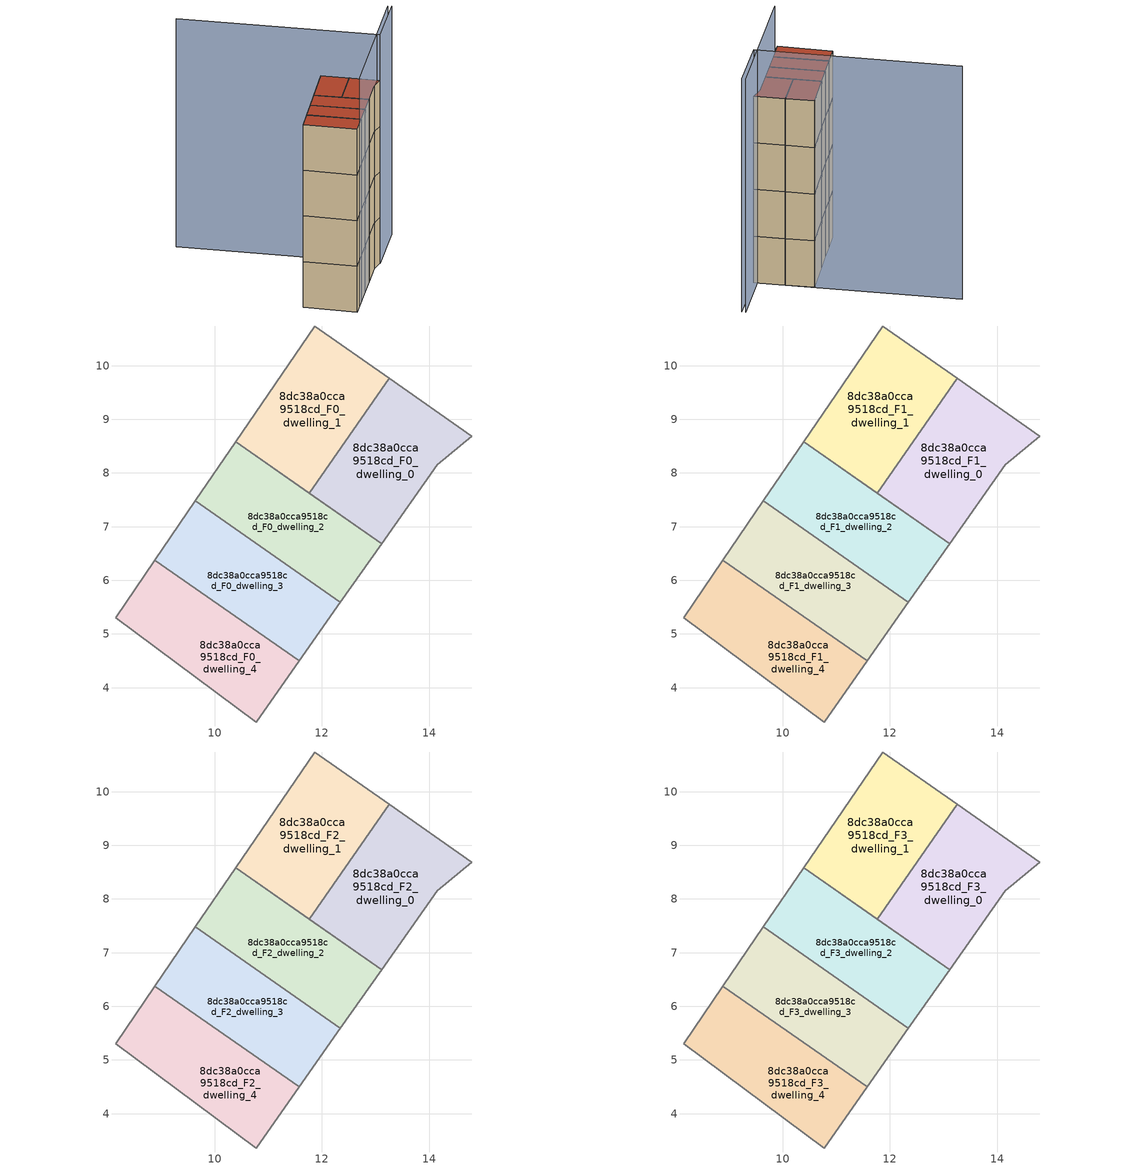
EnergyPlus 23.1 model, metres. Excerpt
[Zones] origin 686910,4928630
8dc38a0cca9518cd_F0_dwelling_0
 floor ground (EU_floor_Construction): 14.8,8.69 14.15,8.15 13.11,6.68 11.76,7.62 13.26,9.76 z0
 wall adiabatic (EU_wall_Construction): 11.76,7.62 13.11,6.68 14.15,8.15 14.8,8.69 13.26,9.76 z0:3
 wall to 8dc38a0cca9518cd_F0_dwelling_1 (EU_wall_Construction): 13.26,9.76 11.76,7.62 z0:3
8dc38a0cca9518cd_F0_dwelling_1
 floor ground (EU_floor_Construction): 13.26,9.76 11.76,7.62 10.4,8.58 11.87,10.74 z0
 wall adiabatic (EU_wall_Construction): 13.26,9.76 11.87,10.74 10.4,8.58 11.76,7.62 z0:3
8dc38a0cca9518cd_F0_dwelling_2
 floor ground (EU_floor_Construction): 13.11,6.68 12.35,5.59 9.65,7.48 10.4,8.58 z0
 wall adiabatic (EU_wall_Construction): 12.35,5.59 13.11,6.68 10.4,8.58 9.65,7.48 z0:3
 wall to 8dc38a0cca9518cd_F0_dwelling_3 (EU_wall_Construction): 9.65,7.48 12.35,5.59 z0:3
8dc38a0cca9518cd_F0_dwelling_3
 floor ground (EU_floor_Construction): 12.35,5.59 11.58,4.5 8.89,6.38 9.65,7.48 z0
 wall adiabatic (EU_wall_Construction): 11.58,4.5 12.35,5.59 / 9.65,7.48 8.89,6.38 z0:3
 wall to 8dc38a0cca9518cd_F0_dwelling_4 (EU_wall_Construction): 8.89,6.38 11.58,4.5 z0:3
8dc38a0cca9518cd_F0_dwelling_4
 floor ground (EU_floor_Construction): 11.58,4.5 10.78,3.36 8.16,5.3 8.89,6.38 z0
 wall adiabatic (EU_wall_Construction): 8.89,6.38 8.16,5.3 10.78,3.36 11.58,4.5 z0:3
8dc38a0cca9518cd_F1_dwelling_0
 floor to 8dc38a0cca9518cd_F0_dwelling_0 (EU_floor_Construction): 14.8,8.69 14.15,8.15 13.11,6.68 11.76,7.62 13.26,9.76 z3
 wall adiabatic (EU_wall_Construction): 11.76,7.62 13.11,6.68 14.15,8.15 14.8,8.69 13.26,9.76 z3:6
 wall to 8dc38a0cca9518cd_F1_dwelling_1 (EU_wall_Construction): 13.26,9.76 11.76,7.62 z3:6
8dc38a0cca9518cd_F1_dwelling_1
 floor to 8dc38a0cca9518cd_F0_dwelling_1 (EU_floor_Construction): 13.26,9.76 11.76,7.62 10.4,8.58 11.87,10.74 z3
 wall adiabatic (EU_wall_Construction): 13.26,9.76 11.87,10.74 10.4,8.58 11.76,7.62 z3:6
8dc38a0cca9518cd_F1_dwelling_2
 floor to 8dc38a0cca9518cd_F0_dwelling_2 (EU_floor_Construction): 13.11,6.68 12.35,5.59 9.65,7.48 10.4,8.58 z3
 wall adiabatic (EU_wall_Construction): 12.35,5.59 13.11,6.68 10.4,8.58 9.65,7.48 z3:6
 wall to 8dc38a0cca9518cd_F1_dwelling_3 (EU_wall_Construction): 9.65,7.48 12.35,5.59 z3:6
8dc38a0cca9518cd_F1_dwelling_3
 floor to 8dc38a0cca9518cd_F0_dwelling_3 (EU_floor_Construction): 12.35,5.59 11.58,4.5 8.89,6.38 9.65,7.48 z3
 wall adiabatic (EU_wall_Construction): 11.58,4.5 12.35,5.59 / 9.65,7.48 8.89,6.38 z3:6
 wall to 8dc38a0cca9518cd_F1_dwelling_4 (EU_wall_Construction): 8.89,6.38 11.58,4.5 z3:6
8dc38a0cca9518cd_F1_dwelling_4
 floor to 8dc38a0cca9518cd_F0_dwelling_4 (EU_floor_Construction): 11.58,4.5 10.78,3.36 8.16,5.3 8.89,6.38 z3
 wall adiabatic (EU_wall_Construction): 8.89,6.38 8.16,5.3 10.78,3.36 11.58,4.5 z3:6
8dc38a0cca9518cd_F2_dwelling_0
 floor to 8dc38a0cca9518cd_F1_dwelling_0 (EU_floor_Construction): 14.8,8.69 14.15,8.15 13.11,6.68 11.76,7.62 13.26,9.76 z6
 wall adiabatic (EU_wall_Construction): 11.76,7.62 13.11,6.68 14.15,8.15 14.8,8.69 13.26,9.76 z6:9
 wall to 8dc38a0cca9518cd_F2_dwelling_1 (EU_wall_Construction): 13.26,9.76 11.76,7.62 z6:9
8dc38a0cca9518cd_F2_dwelling_1
 floor to 8dc38a0cca9518cd_F1_dwelling_1 (EU_floor_Construction): 13.26,9.76 11.76,7.62 10.4,8.58 11.87,10.74 z6
 wall adiabatic (EU_wall_Construction): 13.26,9.76 11.87,10.74 10.4,8.58 11.76,7.62 z6:9
8dc38a0cca9518cd_F2_dwelling_2
 floor to 8dc38a0cca9518cd_F1_dwelling_2 (EU_floor_Construction): 13.11,6.68 12.35,5.59 9.65,7.48 10.4,8.58 z6
 wall adiabatic (EU_wall_Construction): 12.35,5.59 13.11,6.68 10.4,8.58 9.65,7.48 z6:9
 wall to 8dc38a0cca9518cd_F2_dwelling_3 (EU_wall_Construction): 9.65,7.48 12.35,5.59 z6:9
8dc38a0cca9518cd_F2_dwelling_3
 floor to 8dc38a0cca9518cd_F1_dwelling_3 (EU_floor_Construction): 12.35,5.59 11.58,4.5 8.89,6.38 9.65,7.48 z6
 wall adiabatic (EU_wall_Construction): 11.58,4.5 12.35,5.59 / 9.65,7.48 8.89,6.38 z6:9
 wall to 8dc38a0cca9518cd_F2_dwelling_4 (EU_wall_Construction): 8.89,6.38 11.58,4.5 z6:9
8dc38a0cca9518cd_F2_dwelling_4
 floor to 8dc38a0cca9518cd_F1_dwelling_4 (EU_floor_Construction): 11.58,4.5 10.78,3.36 8.16,5.3 8.89,6.38 z6
 wall adiabatic (EU_wall_Construction): 8.89,6.38 8.16,5.3 10.78,3.36 11.58,4.5 z6:9
8dc38a0cca9518cd_F3_dwelling_0
 floor to 8dc38a0cca9518cd_F2_dwelling_0 (EU_floor_Construction): 14.8,8.69 14.15,8.15 13.11,6.68 11.76,7.62 13.26,9.76 z9
 wall adiabatic (EU_wall_Construction): 11.76,7.62 13.11,6.68 14.15,8.15 14.8,8.69 13.26,9.76 z9:12
 wall to 8dc38a0cca9518cd_F3_dwelling_1 (EU_wall_Construction): 13.26,9.76 11.76,7.62 z9:12
 roof outside (EU_roof_Construction): 14.15,8.15 14.8,8.69 13.26,9.76 11.76,7.62 13.11,6.68 z12
8dc38a0cca9518cd_F3_dwelling_1
 floor to 8dc38a0cca9518cd_F2_dwelling_1 (EU_floor_Construction): 13.26,9.76 11.76,7.62 10.4,8.58 11.87,10.74 z9
 wall adiabatic (EU_wall_Construction): 13.26,9.76 11.87,10.74 10.4,8.58 11.76,7.62 z9:12
 roof outside (EU_roof_Construction): 11.76,7.62 13.26,9.76 11.87,10.74 10.4,8.58 z12
8dc38a0cca9518cd_F3_dwelling_2
 floor to 8dc38a0cca9518cd_F2_dwelling_2 (EU_floor_Construction): 13.11,6.68 12.35,5.59 9.65,7.48 10.4,8.58 z9
 wall adiabatic (EU_wall_Construction): 12.35,5.59 13.11,6.68 10.4,8.58 9.65,7.48 z9:12
 wall to 8dc38a0cca9518cd_F3_dwelling_3 (EU_wall_Construction): 9.65,7.48 12.35,5.59 z9:12
 roof outside (EU_roof_Construction): 12.35,5.59 13.11,6.68 10.4,8.58 9.65,7.48 z12
8dc38a0cca9518cd_F3_dwelling_3
 floor to 8dc38a0cca9518cd_F2_dwelling_3 (EU_floor_Construction): 12.35,5.59 11.58,4.5 8.89,6.38 9.65,7.48 z9
 wall adiabatic (EU_wall_Construction): 11.58,4.5 12.35,5.59 / 9.65,7.48 8.89,6.38 z9:12
 wall to 8dc38a0cca9518cd_F3_dwelling_4 (EU_wall_Construction): 8.89,6.38 11.58,4.5 z9:12
 roof outside (EU_roof_Construction): 11.58,4.5 12.35,5.59 9.65,7.48 8.89,6.38 z12
8dc38a0cca9518cd_F3_dwelling_4
 floor to 8dc38a0cca9518cd_F2_dwelling_4 (EU_floor_Construction): 11.58,4.5 10.78,3.36 8.16,5.3 8.89,6.38 z9
 wall adiabatic (EU_wall_Construction): 8.89,6.38 8.16,5.3 10.78,3.36 11.58,4.5 z9:12
 roof outside (EU_roof_Construction): 10.78,3.36 11.58,4.5 8.89,6.38 8.16,5.3 z12
shading: 11.27,4.04 16.82,11.96 / 17.02,11.82 14.78,8.67 / 14.78,8.67 4.8,15.75 z0:15
[Building]
EU S2 Campaign: North Axis=0; Terrain=City; Solar Distribution=FullExterior
[Site:Location]
Bologna: Latitude=44.5; Longitude=11.25; Time Zone=1; Elevation=37
[SizingPeriod:WeatherFileDays]
AnnualSizingPeriod: Begin Month=1; Begin Day of Month=1; End Month=12; End Day of Month=31; Day of Week for Start Day=Monday; Use Weather File Daylight Saving Period=No; Use Weather File Rain and Snow Indicators=No
[MATERIAL]
EU_InternalMass_Material: Roughness=MediumRough; Thickness=0.1; Conductivity=1; Density=1800; Specific Heat=900; Thermal Absorptance=0.9; Solar Absorptance=0.7; Visible Absorptance=0.7
[MATERIAL:NOMASS] Roughness=MediumRough; Thermal Absorptance=0.9; Solar Absorptance=0.7; Visible Absorptance=0.7
Name | Thermal Resistance
EU_wall_NoMass | 0.781309
EU_roof_NoMass | 0.418499
EU_floor_NoMass | 0.563442
[CONSTRUCTION]
EU_wall_Construction: EU_wall_NoMass
EU_roof_Construction: EU_roof_NoMass
EU_floor_Construction: EU_floor_NoMass
EU_InternalMass_Construction: EU_InternalMass_Material
[ZONE] Type=1; Multiplier=1; Ceiling Height=autocalculate; Floor Area=autocalculate; Part of Total Floor Area=Yes
Name | Volume
8dc38a0cca9518cd_F0_dwelling_0 | 13.199
8dc38a0cca9518cd_F1_dwelling_0; 8dc38a0cca9518cd_F2_dwelling_0; 8dc38a0cca9518cd_F3_dwelling_0 | 13.1982
8dc38a0cca9518cd_F0_dwelling_1; 8dc38a0cca9518cd_F1_dwelling_1; 8dc38a0cca9518cd_F2_dwelling_1; 8dc38a0cca9518cd_F3_dwelling_1 | 13.2026
8dc38a0cca9518cd_F0_dwelling_2; 8dc38a0cca9518cd_F1_dwelling_2; 8dc38a0cca9518cd_F2_dwelling_2; 8dc38a0cca9518cd_F3_dwelling_2; 8dc38a0cca9518cd_F1_dwelling_4; 8dc38a0cca9518cd_F2_dwelling_4; 8dc38a0cca9518cd_F3_dwelling_4 | 13.2012
8dc38a0cca9518cd_F0_dwelling_3; 8dc38a0cca9518cd_F1_dwelling_3; 8dc38a0cca9518cd_F2_dwelling_3; 8dc38a0cca9518cd_F3_dwelling_3 | 13.2085
8dc38a0cca9518cd_F0_dwelling_4 | 13.2004
[INTERNALMASS] Construction=EU_InternalMass_Construction
Name | Zone or ZoneList | Surface Area
8dc38a0cca9518cd_F0_dwelling_0_EU_InternalMass | 8dc38a0cca9518cd_F0_dwelling_0 | 4.39939
8dc38a0cca9518cd_F0_dwelling_1_EU_InternalMass | 8dc38a0cca9518cd_F0_dwelling_1 | 4.40105
8dc38a0cca9518cd_F0_dwelling_2_EU_InternalMass | 8dc38a0cca9518cd_F0_dwelling_2 | 4.40041
8dc38a0cca9518cd_F0_dwelling_3_EU_InternalMass | 8dc38a0cca9518cd_F0_dwelling_3 | 4.40262
8dc38a0cca9518cd_F0_dwelling_4_EU_InternalMass | 8dc38a0cca9518cd_F0_dwelling_4 | 4.40013
8dc38a0cca9518cd_F1_dwelling_0_EU_InternalMass | 8dc38a0cca9518cd_F1_dwelling_0 | 4.39939
8dc38a0cca9518cd_F1_dwelling_1_EU_InternalMass | 8dc38a0cca9518cd_F1_dwelling_1 | 4.40105
8dc38a0cca9518cd_F1_dwelling_2_EU_InternalMass | 8dc38a0cca9518cd_F1_dwelling_2 | 4.40041
8dc38a0cca9518cd_F1_dwelling_3_EU_InternalMass | 8dc38a0cca9518cd_F1_dwelling_3 | 4.40262
8dc38a0cca9518cd_F1_dwelling_4_EU_InternalMass | 8dc38a0cca9518cd_F1_dwelling_4 | 4.40013
8dc38a0cca9518cd_F2_dwelling_0_EU_InternalMass | 8dc38a0cca9518cd_F2_dwelling_0 | 4.39939
8dc38a0cca9518cd_F2_dwelling_1_EU_InternalMass | 8dc38a0cca9518cd_F2_dwelling_1 | 4.40105
8dc38a0cca9518cd_F2_dwelling_2_EU_InternalMass | 8dc38a0cca9518cd_F2_dwelling_2 | 4.40041
8dc38a0cca9518cd_F2_dwelling_3_EU_InternalMass | 8dc38a0cca9518cd_F2_dwelling_3 | 4.40262
8dc38a0cca9518cd_F2_dwelling_4_EU_InternalMass | 8dc38a0cca9518cd_F2_dwelling_4 | 4.40013
8dc38a0cca9518cd_F3_dwelling_0_EU_InternalMass | 8dc38a0cca9518cd_F3_dwelling_0 | 4.39939
8dc38a0cca9518cd_F3_dwelling_1_EU_InternalMass | 8dc38a0cca9518cd_F3_dwelling_1 | 4.40105
8dc38a0cca9518cd_F3_dwelling_2_EU_InternalMass | 8dc38a0cca9518cd_F3_dwelling_2 | 4.40041
8dc38a0cca9518cd_F3_dwelling_3_EU_InternalMass | 8dc38a0cca9518cd_F3_dwelling_3 | 4.40262
8dc38a0cca9518cd_F3_dwelling_4_EU_InternalMass | 8dc38a0cca9518cd_F3_dwelling_4 | 4.40013
[OTHEREQUIPMENT] Fuel Type=Electricity; Design Level Calculation Method=Watts/Area; Power per Zone Floor Area=1; Fraction Latent=0; Fraction Radiant=0; Fraction Lost=0; Carbon Dioxide Generation Rate=0; EndUse Subcategory=EU_Step8_InternalGains
Name | Zone or ZoneList or Space or SpaceList | Schedule
EU_Step8_InternalGain_8dc38a0cca9518cd_F0_dwelling_0_f000 | 8dc38a0cca9518cd_F0_dwelling_0 | EU_Step8_GainSchedule_8dc38a0cca9518cd_F0_dwelling_0_f000
EU_Step8_InternalGain_8dc38a0cca9518cd_F0_dwelling_1_f000 | 8dc38a0cca9518cd_F0_dwelling_1 | EU_Step8_GainSchedule_8dc38a0cca9518cd_F0_dwelling_1_f000
EU_Step8_InternalGain_8dc38a0cca9518cd_F0_dwelling_2_f000 | 8dc38a0cca9518cd_F0_dwelling_2 | EU_Step8_GainSchedule_8dc38a0cca9518cd_F0_dwelling_2_f000
EU_Step8_InternalGain_8dc38a0cca9518cd_F0_dwelling_3_f000 | 8dc38a0cca9518cd_F0_dwelling_3 | EU_Step8_GainSchedule_8dc38a0cca9518cd_F0_dwelling_3_f000
EU_Step8_InternalGain_8dc38a0cca9518cd_F0_dwelling_4_f000 | 8dc38a0cca9518cd_F0_dwelling_4 | EU_Step8_GainSchedule_8dc38a0cca9518cd_F0_dwelling_4_f000
EU_Step8_InternalGain_8dc38a0cca9518cd_F1_dwelling_0_f000 | 8dc38a0cca9518cd_F1_dwelling_0 | EU_Step8_GainSchedule_8dc38a0cca9518cd_F1_dwelling_0_f000
EU_Step8_InternalGain_8dc38a0cca9518cd_F1_dwelling_1_f000 | 8dc38a0cca9518cd_F1_dwelling_1 | EU_Step8_GainSchedule_8dc38a0cca9518cd_F1_dwelling_1_f000
EU_Step8_InternalGain_8dc38a0cca9518cd_F1_dwelling_2_f000 | 8dc38a0cca9518cd_F1_dwelling_2 | EU_Step8_GainSchedule_8dc38a0cca9518cd_F1_dwelling_2_f000
EU_Step8_InternalGain_8dc38a0cca9518cd_F1_dwelling_3_f000 | 8dc38a0cca9518cd_F1_dwelling_3 | EU_Step8_GainSchedule_8dc38a0cca9518cd_F1_dwelling_3_f000
EU_Step8_InternalGain_8dc38a0cca9518cd_F1_dwelling_4_f000 | 8dc38a0cca9518cd_F1_dwelling_4 | EU_Step8_GainSchedule_8dc38a0cca9518cd_F1_dwelling_4_f000
EU_Step8_InternalGain_8dc38a0cca9518cd_F2_dwelling_0_f000 | 8dc38a0cca9518cd_F2_dwelling_0 | EU_Step8_GainSchedule_8dc38a0cca9518cd_F2_dwelling_0_f000
EU_Step8_InternalGain_8dc38a0cca9518cd_F2_dwelling_1_f000 | 8dc38a0cca9518cd_F2_dwelling_1 | EU_Step8_GainSchedule_8dc38a0cca9518cd_F2_dwelling_1_f000
EU_Step8_InternalGain_8dc38a0cca9518cd_F2_dwelling_2_f000 | 8dc38a0cca9518cd_F2_dwelling_2 | EU_Step8_GainSchedule_8dc38a0cca9518cd_F2_dwelling_2_f000
EU_Step8_InternalGain_8dc38a0cca9518cd_F2_dwelling_3_f000 | 8dc38a0cca9518cd_F2_dwelling_3 | EU_Step8_GainSchedule_8dc38a0cca9518cd_F2_dwelling_3_f000
EU_Step8_InternalGain_8dc38a0cca9518cd_F2_dwelling_4_f000 | 8dc38a0cca9518cd_F2_dwelling_4 | EU_Step8_GainSchedule_8dc38a0cca9518cd_F2_dwelling_4_f000
EU_Step8_InternalGain_8dc38a0cca9518cd_F3_dwelling_0_f000 | 8dc38a0cca9518cd_F3_dwelling_0 | EU_Step8_GainSchedule_8dc38a0cca9518cd_F3_dwelling_0_f000
EU_Step8_InternalGain_8dc38a0cca9518cd_F3_dwelling_1_f000 | 8dc38a0cca9518cd_F3_dwelling_1 | EU_Step8_GainSchedule_8dc38a0cca9518cd_F3_dwelling_1_f000
EU_Step8_InternalGain_8dc38a0cca9518cd_F3_dwelling_2_f000 | 8dc38a0cca9518cd_F3_dwelling_2 | EU_Step8_GainSchedule_8dc38a0cca9518cd_F3_dwelling_2_f000
EU_Step8_InternalGain_8dc38a0cca9518cd_F3_dwelling_3_f000 | 8dc38a0cca9518cd_F3_dwelling_3 | EU_Step8_GainSchedule_8dc38a0cca9518cd_F3_dwelling_3_f000
EU_Step8_InternalGain_8dc38a0cca9518cd_F3_dwelling_4_f000 | 8dc38a0cca9518cd_F3_dwelling_4 | EU_Step8_GainSchedule_8dc38a0cca9518cd_F3_dwelling_4_f000
[ZONEVENTILATION:DESIGNFLOWRATE] Schedule=EU_AlwaysOn; Design Flow Rate Calculation Method=AirChanges/Hour; Air Changes per Hour=0.692607; Ventilation Type=Natural; Fan Pressure Rise=0; Fan Total Efficiency=1; Constant Term Coefficient=1; Temperature Term Coefficient=0; Velocity Term Coefficient=0; Velocity Squared Term Coefficient=0; Minimum Indoor Temperature=-100; Maximum Indoor Temperature=100; Delta Temperature=-100; Minimum Outdoor Temperature=-100; Maximum Outdoor Temperature=100; Maximum Wind Speed=40
Name | Zone or ZoneList or Space or SpaceList
EU_ConstantAir_8dc38a0cca9518cd_F0_dwelling_0 | 8dc38a0cca9518cd_F0_dwelling_0
EU_ConstantAir_8dc38a0cca9518cd_F0_dwelling_1 | 8dc38a0cca9518cd_F0_dwelling_1
EU_ConstantAir_8dc38a0cca9518cd_F0_dwelling_2 | 8dc38a0cca9518cd_F0_dwelling_2
EU_ConstantAir_8dc38a0cca9518cd_F0_dwelling_3 | 8dc38a0cca9518cd_F0_dwelling_3
EU_ConstantAir_8dc38a0cca9518cd_F0_dwelling_4 | 8dc38a0cca9518cd_F0_dwelling_4
EU_ConstantAir_8dc38a0cca9518cd_F1_dwelling_0 | 8dc38a0cca9518cd_F1_dwelling_0
EU_ConstantAir_8dc38a0cca9518cd_F1_dwelling_1 | 8dc38a0cca9518cd_F1_dwelling_1
EU_ConstantAir_8dc38a0cca9518cd_F1_dwelling_2 | 8dc38a0cca9518cd_F1_dwelling_2
EU_ConstantAir_8dc38a0cca9518cd_F1_dwelling_3 | 8dc38a0cca9518cd_F1_dwelling_3
EU_ConstantAir_8dc38a0cca9518cd_F1_dwelling_4 | 8dc38a0cca9518cd_F1_dwelling_4
EU_ConstantAir_8dc38a0cca9518cd_F2_dwelling_0 | 8dc38a0cca9518cd_F2_dwelling_0
EU_ConstantAir_8dc38a0cca9518cd_F2_dwelling_1 | 8dc38a0cca9518cd_F2_dwelling_1
EU_ConstantAir_8dc38a0cca9518cd_F2_dwelling_2 | 8dc38a0cca9518cd_F2_dwelling_2
EU_ConstantAir_8dc38a0cca9518cd_F2_dwelling_3 | 8dc38a0cca9518cd_F2_dwelling_3
EU_ConstantAir_8dc38a0cca9518cd_F2_dwelling_4 | 8dc38a0cca9518cd_F2_dwelling_4
EU_ConstantAir_8dc38a0cca9518cd_F3_dwelling_0 | 8dc38a0cca9518cd_F3_dwelling_0
EU_ConstantAir_8dc38a0cca9518cd_F3_dwelling_1 | 8dc38a0cca9518cd_F3_dwelling_1
EU_ConstantAir_8dc38a0cca9518cd_F3_dwelling_2 | 8dc38a0cca9518cd_F3_dwelling_2
EU_ConstantAir_8dc38a0cca9518cd_F3_dwelling_3 | 8dc38a0cca9518cd_F3_dwelling_3
EU_ConstantAir_8dc38a0cca9518cd_F3_dwelling_4 | 8dc38a0cca9518cd_F3_dwelling_4
[HVACTEMPLATE:THERMOSTAT] Constant Heating Setpoint=20; Constant Cooling Setpoint=50
EU_HeatOnly_8dc38a0cca9518cd_F0_dwelling_0; EU_HeatOnly_8dc38a0cca9518cd_F0_dwelling_1; EU_HeatOnly_8dc38a0cca9518cd_F0_dwelling_2; EU_HeatOnly_8dc38a0cca9518cd_F0_dwelling_3; EU_HeatOnly_8dc38a0cca9518cd_F0_dwelling_4; EU_HeatOnly_8dc38a0cca9518cd_F1_dwelling_0; EU_HeatOnly_8dc38a0cca9518cd_F1_dwelling_1; EU_HeatOnly_8dc38a0cca9518cd_F1_dwelling_2; EU_HeatOnly_8dc38a0cca9518cd_F1_dwelling_3; EU_HeatOnly_8dc38a0cca9518cd_F1_dwelling_4; EU_HeatOnly_8dc38a0cca9518cd_F2_dwelling_0; EU_HeatOnly_8dc38a0cca9518cd_F2_dwelling_1; EU_HeatOnly_8dc38a0cca9518cd_F2_dwelling_2; EU_HeatOnly_8dc38a0cca9518cd_F2_dwelling_3; EU_HeatOnly_8dc38a0cca9518cd_F2_dwelling_4; EU_HeatOnly_8dc38a0cca9518cd_F3_dwelling_0; EU_HeatOnly_8dc38a0cca9518cd_F3_dwelling_1; EU_HeatOnly_8dc38a0cca9518cd_F3_dwelling_2; EU_HeatOnly_8dc38a0cca9518cd_F3_dwelling_3; EU_HeatOnly_8dc38a0cca9518cd_F3_dwelling_4
[HVACTEMPLATE:ZONE:IDEALLOADSAIRSYSTEM] System Availability Schedule=EU_AlwaysOn; Maximum Heating Supply Air Temperature=50; Minimum Cooling Supply Air Temperature=13; Maximum Heating Supply Air Humidity Ratio=0.0156; Minimum Cooling Supply Air Humidity Ratio=0.0077; Heating Limit=NoLimit; Cooling Limit=NoLimit; Heating Availability Schedule=EU_AlwaysOn; Cooling Availability Schedule=EU_CoolingOff; Dehumidification Control Type=ConstantSensibleHeatRatio; Cooling Sensible Heat Ratio=0.7; Dehumidification Setpoint=60; Humidification Control Type=None; Humidification Setpoint=30; Outdoor Air Method=None; Outdoor Air Flow Rate per Person=0.00944; Outdoor Air Flow Rate per Zone Floor Area=0; Outdoor Air Flow Rate per Zone=0; Demand Controlled Ventilation Type=None; Outdoor Air Economizer Type=NoEconomizer; Heat Recovery Type=None; Sensible Heat Recovery Effectiveness=0.7; Latent Heat Recovery Effectiveness=0.65
Name | Template Thermostat
8dc38a0cca9518cd_F0_dwelling_0 | EU_HeatOnly_8dc38a0cca9518cd_F0_dwelling_0
8dc38a0cca9518cd_F0_dwelling_1 | EU_HeatOnly_8dc38a0cca9518cd_F0_dwelling_1
8dc38a0cca9518cd_F0_dwelling_2 | EU_HeatOnly_8dc38a0cca9518cd_F0_dwelling_2
8dc38a0cca9518cd_F0_dwelling_3 | EU_HeatOnly_8dc38a0cca9518cd_F0_dwelling_3
8dc38a0cca9518cd_F0_dwelling_4 | EU_HeatOnly_8dc38a0cca9518cd_F0_dwelling_4
8dc38a0cca9518cd_F1_dwelling_0 | EU_HeatOnly_8dc38a0cca9518cd_F1_dwelling_0
8dc38a0cca9518cd_F1_dwelling_1 | EU_HeatOnly_8dc38a0cca9518cd_F1_dwelling_1
8dc38a0cca9518cd_F1_dwelling_2 | EU_HeatOnly_8dc38a0cca9518cd_F1_dwelling_2
8dc38a0cca9518cd_F1_dwelling_3 | EU_HeatOnly_8dc38a0cca9518cd_F1_dwelling_3
8dc38a0cca9518cd_F1_dwelling_4 | EU_HeatOnly_8dc38a0cca9518cd_F1_dwelling_4
8dc38a0cca9518cd_F2_dwelling_0 | EU_HeatOnly_8dc38a0cca9518cd_F2_dwelling_0
8dc38a0cca9518cd_F2_dwelling_1 | EU_HeatOnly_8dc38a0cca9518cd_F2_dwelling_1
8dc38a0cca9518cd_F2_dwelling_2 | EU_HeatOnly_8dc38a0cca9518cd_F2_dwelling_2
8dc38a0cca9518cd_F2_dwelling_3 | EU_HeatOnly_8dc38a0cca9518cd_F2_dwelling_3
8dc38a0cca9518cd_F2_dwelling_4 | EU_HeatOnly_8dc38a0cca9518cd_F2_dwelling_4
8dc38a0cca9518cd_F3_dwelling_0 | EU_HeatOnly_8dc38a0cca9518cd_F3_dwelling_0
8dc38a0cca9518cd_F3_dwelling_1 | EU_HeatOnly_8dc38a0cca9518cd_F3_dwelling_1
8dc38a0cca9518cd_F3_dwelling_2 | EU_HeatOnly_8dc38a0cca9518cd_F3_dwelling_2
8dc38a0cca9518cd_F3_dwelling_3 | EU_HeatOnly_8dc38a0cca9518cd_F3_dwelling_3
8dc38a0cca9518cd_F3_dwelling_4 | EU_HeatOnly_8dc38a0cca9518cd_F3_dwelling_4
[SIZING:ZONE] Zone Cooling Design Supply Air Temperature Input Method=SupplyAirTemperature; Zone Cooling Design Supply Air Temperature=13; Zone Heating Design Supply Air Temperature Input Method=SupplyAirTemperature; Zone Heating Design Supply Air Temperature=50; Zone Cooling Design Supply Air Humidity Ratio=0.008; Zone Heating Design Supply Air Humidity Ratio=0.008; Cooling Design Air Flow Method=DesignDay; Cooling Design Air Flow Rate=0; Cooling Minimum Air Flow per Zone Floor Area=0.000762; Cooling Minimum Air Flow=0; Cooling Minimum Air Flow Fraction=0.2; Heating Design Air Flow Method=DesignDay; Heating Design Air Flow Rate=0; Heating Maximum Air Flow per Zone Floor Area=0.002032; Heating Maximum Air Flow=0.141576; Heating Maximum Air Flow Fraction=0.3; Account for Dedicated Outdoor Air System=No; Dedicated Outdoor Air System Control Strategy=NeutralSupplyAir; Dedicated Outdoor Air Low Setpoint Temperature for Design=autosize; Dedicated Outdoor Air High Setpoint Temperature for Design=autosize; Zone Load Sizing Method=Sensible Load Only No Latent Load; Zone Latent Cooling Design Supply Air Humidity Ratio Input Method=HumidityRatioDifference; Zone Cooling Design Supply Air Humidity Ratio Difference=0.005; Zone Latent Heating Design Supply Air Humidity Ratio Input Method=HumidityRatioDifference; Zone Humidification Design Supply Air Humidity Ratio Difference=0.005
8dc38a0cca9518cd_F0_dwelling_0; 8dc38a0cca9518cd_F0_dwelling_1; 8dc38a0cca9518cd_F0_dwelling_2; 8dc38a0cca9518cd_F0_dwelling_3; 8dc38a0cca9518cd_F0_dwelling_4; 8dc38a0cca9518cd_F1_dwelling_0; 8dc38a0cca9518cd_F1_dwelling_1; 8dc38a0cca9518cd_F1_dwelling_2; 8dc38a0cca9518cd_F1_dwelling_3; 8dc38a0cca9518cd_F1_dwelling_4; 8dc38a0cca9518cd_F2_dwelling_0; 8dc38a0cca9518cd_F2_dwelling_1; 8dc38a0cca9518cd_F2_dwelling_2; 8dc38a0cca9518cd_F2_dwelling_3; 8dc38a0cca9518cd_F2_dwelling_4; 8dc38a0cca9518cd_F3_dwelling_0; 8dc38a0cca9518cd_F3_dwelling_1; 8dc38a0cca9518cd_F3_dwelling_2; 8dc38a0cca9518cd_F3_dwelling_3; 8dc38a0cca9518cd_F3_dwelling_4
[SCHEDULE:CONSTANT]
Name | Hourly Value
EU_AlwaysOn | 1
EU_CoolingOff | 0
[SCHEDULE:FILE] Column Number=1; Rows to Skip at Top=0; Number of Hours of Data=8760; Column Separator=Comma; Interpolate to Timestep=No; Minutes per Item=60; Adjust Schedule for Daylight Savings=Yes
Name | File
EU_Step8_GainSchedule_8dc38a0cca9518cd_F0_dwelling_0_f000 | ../../schedules/8dc38a0cca9518cd/8dc38a0cca9518cd_F0_dwelling_0_f000_gain.csv
EU_Step8_GainSchedule_8dc38a0cca9518cd_F0_dwelling_1_f000 | ../../schedules/8dc38a0cca9518cd/8dc38a0cca9518cd_F0_dwelling_1_f000_gain.csv
EU_Step8_GainSchedule_8dc38a0cca9518cd_F0_dwelling_2_f000 | ../../schedules/8dc38a0cca9518cd/8dc38a0cca9518cd_F0_dwelling_2_f000_gain.csv
EU_Step8_GainSchedule_8dc38a0cca9518cd_F0_dwelling_3_f000 | ../../schedules/8dc38a0cca9518cd/8dc38a0cca9518cd_F0_dwelling_3_f000_gain.csv
EU_Step8_GainSchedule_8dc38a0cca9518cd_F0_dwelling_4_f000 | ../../schedules/8dc38a0cca9518cd/8dc38a0cca9518cd_F0_dwelling_4_f000_gain.csv
EU_Step8_GainSchedule_8dc38a0cca9518cd_F1_dwelling_0_f000 | ../../schedules/8dc38a0cca9518cd/8dc38a0cca9518cd_F1_dwelling_0_f000_gain.csv
EU_Step8_GainSchedule_8dc38a0cca9518cd_F1_dwelling_1_f000 | ../../schedules/8dc38a0cca9518cd/8dc38a0cca9518cd_F1_dwelling_1_f000_gain.csv
EU_Step8_GainSchedule_8dc38a0cca9518cd_F1_dwelling_2_f000 | ../../schedules/8dc38a0cca9518cd/8dc38a0cca9518cd_F1_dwelling_2_f000_gain.csv
EU_Step8_GainSchedule_8dc38a0cca9518cd_F1_dwelling_3_f000 | ../../schedules/8dc38a0cca9518cd/8dc38a0cca9518cd_F1_dwelling_3_f000_gain.csv
EU_Step8_GainSchedule_8dc38a0cca9518cd_F1_dwelling_4_f000 | ../../schedules/8dc38a0cca9518cd/8dc38a0cca9518cd_F1_dwelling_4_f000_gain.csv
EU_Step8_GainSchedule_8dc38a0cca9518cd_F2_dwelling_0_f000 | ../../schedules/8dc38a0cca9518cd/8dc38a0cca9518cd_F2_dwelling_0_f000_gain.csv
EU_Step8_GainSchedule_8dc38a0cca9518cd_F2_dwelling_1_f000 | ../../schedules/8dc38a0cca9518cd/8dc38a0cca9518cd_F2_dwelling_1_f000_gain.csv
EU_Step8_GainSchedule_8dc38a0cca9518cd_F2_dwelling_2_f000 | ../../schedules/8dc38a0cca9518cd/8dc38a0cca9518cd_F2_dwelling_2_f000_gain.csv
EU_Step8_GainSchedule_8dc38a0cca9518cd_F2_dwelling_3_f000 | ../../schedules/8dc38a0cca9518cd/8dc38a0cca9518cd_F2_dwelling_3_f000_gain.csv
EU_Step8_GainSchedule_8dc38a0cca9518cd_F2_dwelling_4_f000 | ../../schedules/8dc38a0cca9518cd/8dc38a0cca9518cd_F2_dwelling_4_f000_gain.csv
EU_Step8_GainSchedule_8dc38a0cca9518cd_F3_dwelling_0_f000 | ../../schedules/8dc38a0cca9518cd/8dc38a0cca9518cd_F3_dwelling_0_f000_gain.csv
EU_Step8_GainSchedule_8dc38a0cca9518cd_F3_dwelling_1_f000 | ../../schedules/8dc38a0cca9518cd/8dc38a0cca9518cd_F3_dwelling_1_f000_gain.csv
EU_Step8_GainSchedule_8dc38a0cca9518cd_F3_dwelling_2_f000 | ../../schedules/8dc38a0cca9518cd/8dc38a0cca9518cd_F3_dwelling_2_f000_gain.csv
EU_Step8_GainSchedule_8dc38a0cca9518cd_F3_dwelling_3_f000 | ../../schedules/8dc38a0cca9518cd/8dc38a0cca9518cd_F3_dwelling_3_f000_gain.csv
EU_Step8_GainSchedule_8dc38a0cca9518cd_F3_dwelling_4_f000 | ../../schedules/8dc38a0cca9518cd/8dc38a0cca9518cd_F3_dwelling_4_f000_gain.csv
